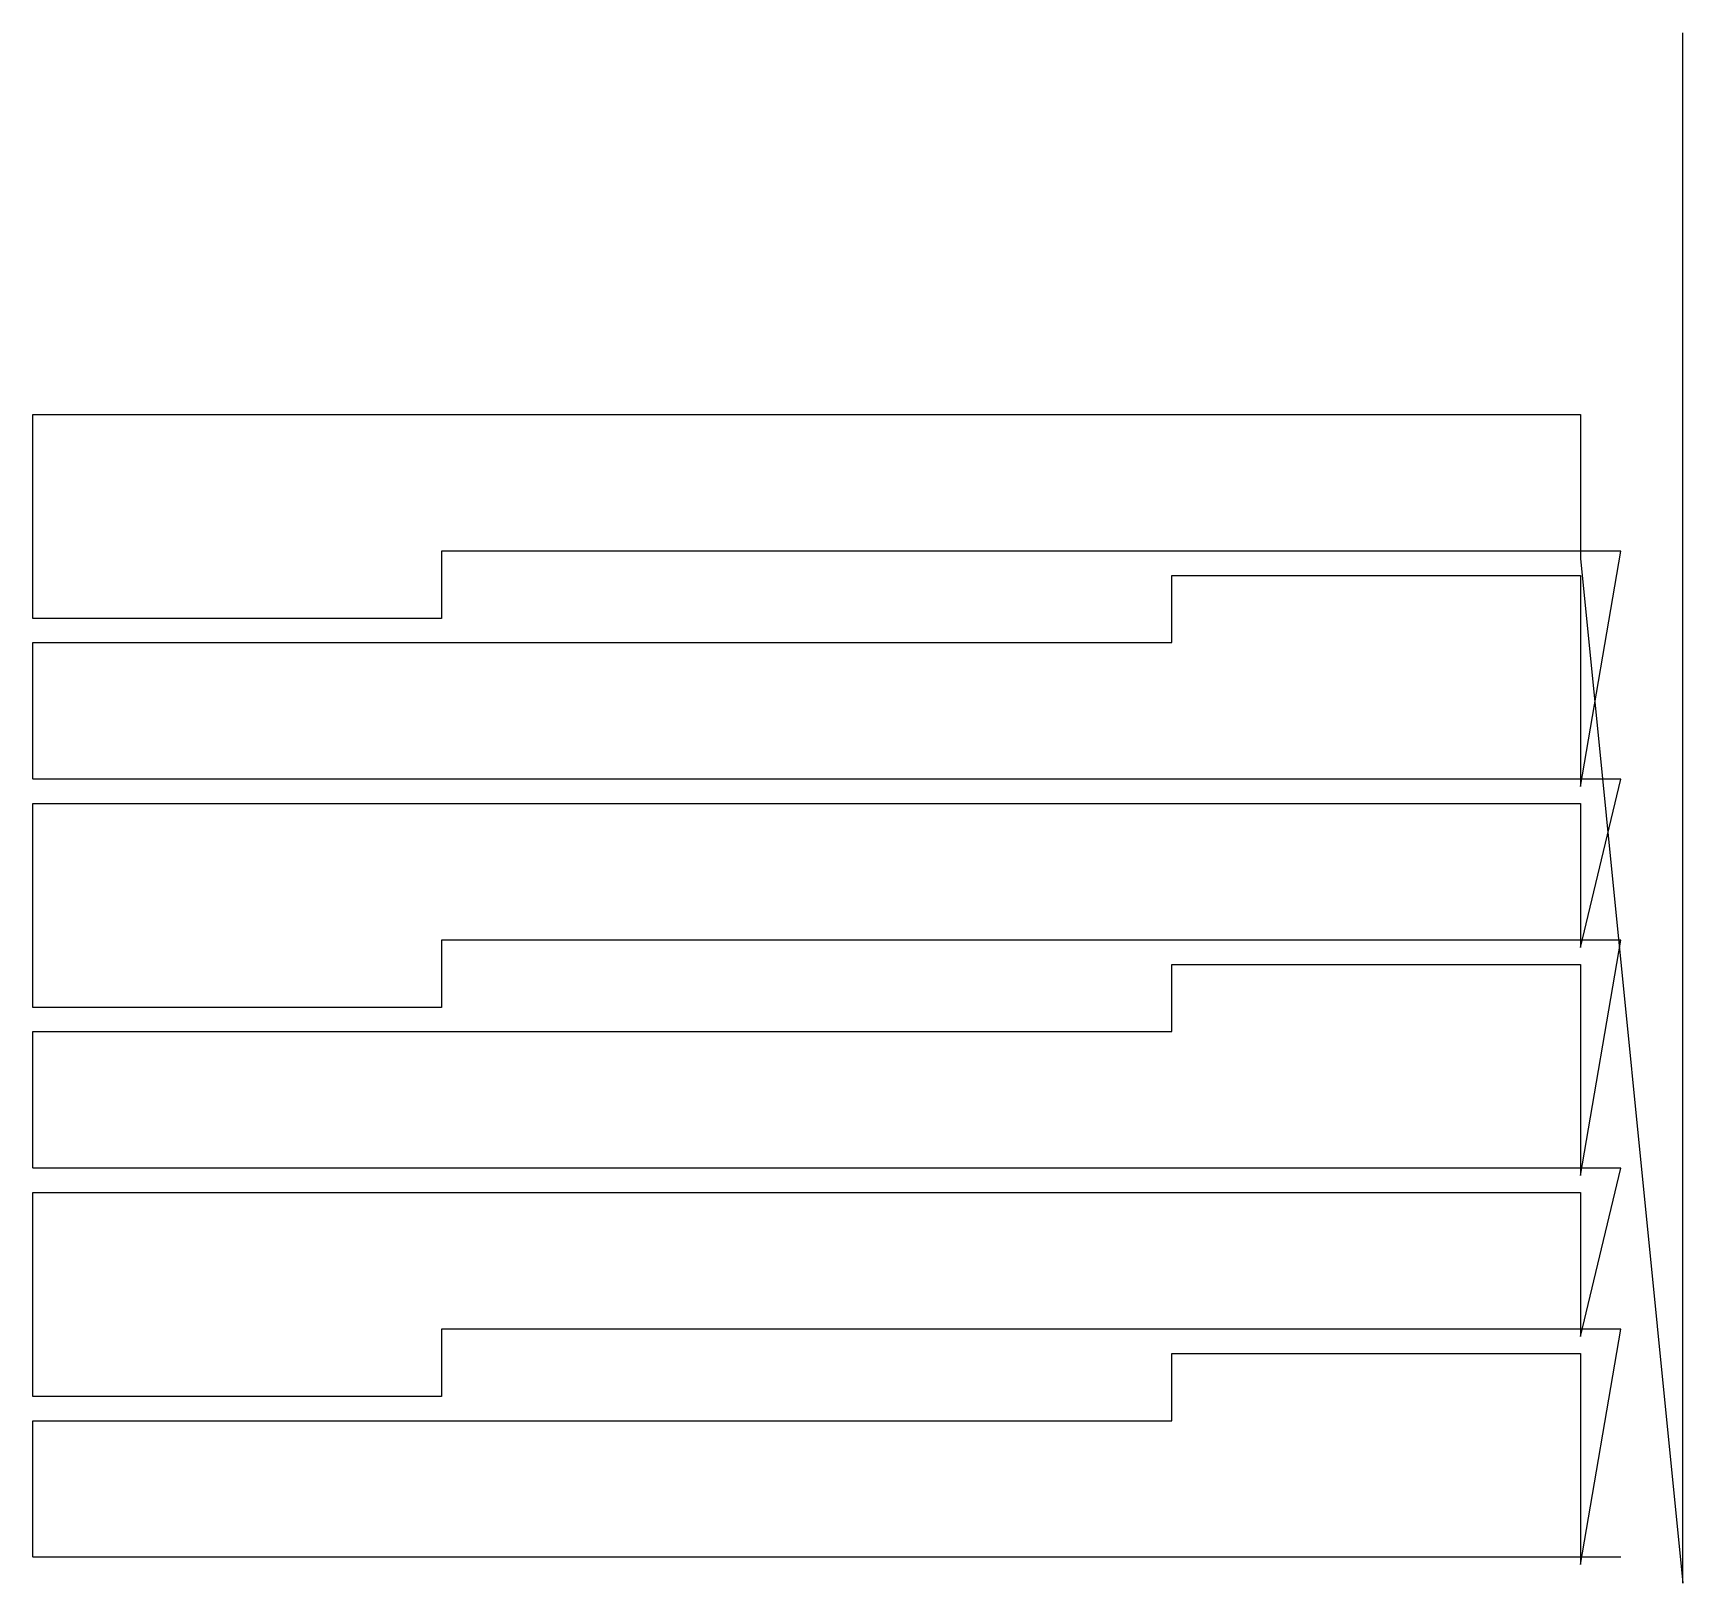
# Model space of a CAD drawing. Header units: metres. Extents: x 19 to 1245, y 1308 to 2460.
import ezdxf

# ---------------------------------------------------------------- set-up
doc = ezdxf.new("R2010")
doc.units = ezdxf.units.M

msp = doc.modelspace()

# ---------------------------------------------------------------- linework, layer by layer
at = {"layer": 'TOOL_0'}
for p, q in [((1245.325, 2459), (1245.325, 2460)), ((1245.325, 1307.67), (1245.325, 2459)), ((19.035, 2024.825), (19.035, 2176.325)), ((19.035, 2176.325), (1169.035, 2176.325)), ((1169.035, 2176.325), (1169.035, 2074.825)), ((1169.035, 2074.825), (322.535, 2074.825)), ((322.535, 2074.825), (322.535, 2024.825)), ((1169.035, 1899.87), (1199.142, 2074.825)), ((1199.142, 2074.825), (1169.035, 2074.825)), ((1169.035, 2074.825), (1169.035, 2069.368)), ((1169.035, 2069.368), (1245.325, 1307.67)), ((865.535, 2006.806), (865.535, 2056.806)), ((865.535, 2056.806), (1169.035, 2056.806)), ((1169.035, 2056.806), (1169.035, 1905.306)), ((322.535, 2024.825), (19.035, 2024.825)), ((19.035, 1905.306), (19.035, 2006.806)), ((19.035, 2006.806), (865.535, 2006.806)), ((1169.035, 1905.306), (19.035, 1905.306)), ((1169.035, 1780.139), (1199.157, 1905.306)), ((1199.157, 1905.306), (1169.035, 1905.306)), ((1169.035, 1905.306), (1169.035, 1899.87)), ((19.035, 1735.596), (19.035, 1887.096)), ((19.035, 1887.096), (1169.035, 1887.096)), ((1169.035, 1887.096), (1169.035, 1785.596)), ((1169.035, 1785.596), (322.535, 1785.596)), ((322.535, 1785.596), (322.535, 1735.596)), ((1169.035, 1610.64), (1199.142, 1785.596)), ((1199.142, 1785.596), (1169.035, 1785.596)), ((1169.035, 1785.596), (1169.035, 1780.139)), ((865.535, 1717.576), (865.535, 1767.576)), ((865.535, 1767.576), (1169.035, 1767.576)), ((1169.035, 1767.576), (1169.035, 1616.076)), ((322.535, 1735.596), (19.035, 1735.596)), ((19.035, 1616.076), (19.035, 1717.576)), ((19.035, 1717.576), (865.535, 1717.576)), ((1169.035, 1616.076), (19.035, 1616.076)), ((1169.035, 1490.91), (1199.157, 1616.076)), ((1199.157, 1616.076), (1169.035, 1616.076)), ((1169.035, 1616.076), (1169.035, 1610.64)), ((19.035, 1446.367), (19.035, 1597.867)), ((19.035, 1597.867), (1169.035, 1597.867)), ((1169.035, 1597.867), (1169.035, 1496.367)), ((1169.035, 1496.367), (322.535, 1496.367)), ((322.535, 1496.367), (322.535, 1446.367)), ((1169.035, 1321.412), (1199.142, 1496.367)), ((1199.142, 1496.367), (1169.035, 1496.367)), ((1169.035, 1496.367), (1169.035, 1490.91)), ((865.535, 1428.348), (865.535, 1478.348)), ((865.535, 1478.348), (1169.035, 1478.348)), ((1169.035, 1478.348), (1169.035, 1326.848)), ((322.535, 1446.367), (19.035, 1446.367)), ((19.035, 1326.848), (19.035, 1428.348)), ((19.035, 1428.348), (865.535, 1428.348)), ((1169.035, 1326.848), (19.035, 1326.848)), ((1199.157, 1326.848), (1169.035, 1326.848)), ((1169.035, 1326.848), (1169.035, 1321.412))]:
    msp.add_line(p, q, dxfattribs=at)

doc.saveas('drawing.dxf')
